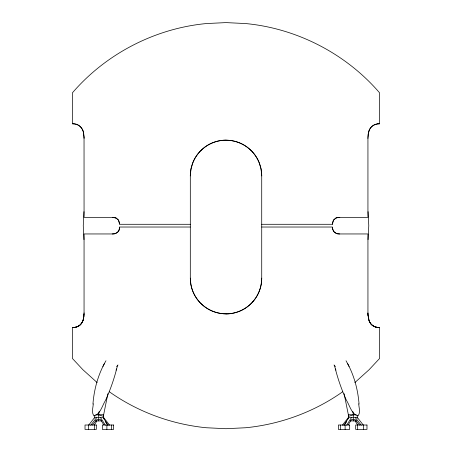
<?xml version="1.0" encoding="UTF-8"?>
<svg xmlns="http://www.w3.org/2000/svg" width="452" height="452" viewBox="0 0 452 452"><rect width="100%" height="100%" fill="white"/><g stroke="black" fill="none" stroke-linecap="round" stroke-linejoin="round"><path stroke-width="0.68" d="M119.464 228.107C119.497 231.87 115.706 234.294 112.198 233.955L84.061 233.955L84.055 313.541M190.309 227.023L119.514 227.023L119.401 228.639M200.767 303.388L199.027 301.518A37.691 36.335 -1.4 0 1 190.857 284.212L190.309 278.336L190.315 175.252L191.032 168.76L192.925 162.494A37.098 35.923 2.3 0 1 200.75 150.64M250.51 149.917L251.267 150.657A37.092 35.889 -1.1 0 1 259.098 162.5L261.002 168.76L261.719 175.252L261.725 278.336L261.205 284.218A37.685 36.363 2.8 0 1 253.035 301.541M261.725 224.288L332.486 224.288L333.305 220.429L335.729 218.13M336.83 217.723L336.356 217.87L339.559 217.355L367.939 217.355L367.939 138.069M84.061 312.937L83.304 319.428M332.486 224.288L332.502 223.678M367.939 138.374L368.261 133.928L369.233 130.261A28.589 18.927 17.1 0 1 369.589 129.34M119.509 227.226L119.503 227.52M84.044 313.987L84.021 314.564M367.951 137.436L368.227 134.137M84.01 314.733L83.987 315.18M84.01 314.79L83.908 316.05M332.508 223.576L332.531 223.277M83.953 211.677L83.27 225.655L83.953 239.628M368.081 239.628L368.77 225.655L368.081 211.677M92.937 404.077C94.106 388.935 98.293 373.923 105.971 360.764M332.536 223.203L332.599 222.666M83.925 315.897L83.846 316.626M83.897 316.197L83.705 317.587M93.293 403.822C93.055 407.687 91.321 412.597 93.931 415.936C100.4 414.427 102.282 405.382 105.559 400.319C110.678 389.042 114.712 377.262 117.554 365.205M368.256 133.967L368.301 133.685M119.384 228.735L119.221 229.52M332.615 222.576L333.723 219.762L336.356 217.87L335.853 218.073M83.676 317.767L83.337 319.298M368.329 133.521L368.487 132.724M95.88 414.766L98.525 414.766L99.214 411.326M107.898 393.619L103.327 416.348L98.525 414.766M368.533 132.532C369.301 127.266 374.273 123.385 379.544 123.791L379.544 92.779C345.955 53.76 297.071 28.465 245.82 23.572L226 22.6L206.18 23.572C154.929 28.465 106.045 53.76 72.456 92.779L72.456 123.791C78.36 123.266 83.405 128.187 83.744 133.967M83.377 319.163L82.767 321.044A28.589 18.927 17.1 0 1 82.411 321.971M83.304 319.434L83.145 319.982M119.192 229.616L118.859 230.548M83.219 319.717L83.111 320.078M97.146 382.567L82.902 369.719L72.456 358.526L72.456 327.519C77.19 327.83 81.925 324.807 83.1 320.112M83.055 320.248L82.919 320.649M118.819 230.639L117.384 232.486L115.192 233.582M116.028 370.171L116.644 368.917M80.366 324.751L82.36 321.954M369.617 129.396L371.634 126.56M82.326 322.027L82.066 322.513M102.909 366.487L103.485 365.363M103.683 364.979L104.344 363.69M81.993 322.649L81.27 323.728M94.395 424.925L96.988 420.772M343.972 425.242L348.791 417.524L352.848 417.524M346.661 425.242L351.481 417.524M348.142 424.925L351.481 419.58L352.848 419.58M88.586 425.242L94.621 417.524L98.14 417.524M90.733 425.242L96.768 417.524M92.457 425.095L96.768 419.58L98.14 419.58M342.339 425.242L348.368 417.524M344.062 425.095L346.644 421.789M81.174 323.852C79.151 326.508 75.693 327.57 72.456 327.519M253.007 301.518L251.267 303.388A35.12 33.843 1.1 0 1 226.017 313.965M116.616 366.572L118 365.007M200.767 150.657L201.53 149.917M371.742 126.458L374.99 124.503M80.207 324.898L79.168 325.722M354.854 382.567L369.098 369.719L379.544 358.526L379.544 327.519C375.544 327.694 371.312 325.739 369.64 321.954M342.718 391.737C314.27 411.891 280.489 424.292 245.82 427.739L226 428.711L206.18 427.739C171.511 424.292 137.73 411.891 109.282 391.737M79.021 325.819L77.399 326.66M77.247 326.723L76.507 326.971M375.126 124.458L377.567 123.91M356.119 414.766L353.475 414.766L348.673 416.348L344.102 393.619M115.113 233.605L114.712 233.707M336.887 217.706L337.288 217.604M76.077 327.09L74.433 327.401M337.35 217.593L337.774 217.514M114.633 233.724L114.226 233.797M337.836 217.502L338.339 217.435A12.136 12.114 0 0 1 338.994 217.378L339.802 217.355M114.147 233.808L113.661 233.876A12.136 12.114 0 0 1 113.006 233.933L112.198 233.955M377.708 123.893L379.544 123.791M73.947 327.451L73.574 327.48M73.45 327.491L72.597 327.514M116.271 218.13L118.695 220.429L119.514 224.288L190.309 224.288M261.725 227.023L332.486 227.023C331.988 231.181 335.825 234.407 339.802 233.955L367.939 233.955L367.945 313.541M96.061 414.733L103.666 414.733L103.666 418.851M355.939 414.733L348.334 414.733L348.334 418.851M99.152 417.524L103.209 417.524L108.028 425.242M353.859 417.524L357.379 417.524L363.414 425.242M99.152 419.58L100.519 419.58L103.858 424.925M353.859 419.58L355.232 419.58L359.543 425.095M95.361 420.914L101.683 420.914M350.317 420.914L356.639 420.914M72.456 123.791L73.45 123.82M116.226 218.113L112.554 217.361L84.061 217.355L84.038 137.171M378.041 327.451L379.544 327.519M112.288 217.355L113.011 217.378A12.136 12.114 -0.1 0 1 113.627 217.429L114.147 217.497M339.723 233.955L338.994 233.933A12.136 12.114 -0.1 0 1 338.373 233.882L337.853 233.808M379.403 327.514L378.962 327.508M378.832 327.502L378.55 327.491M73.591 123.831L76.343 124.289M378.409 327.48C373.759 327.457 369.617 323.971 368.696 319.428M377.81 327.429L375.657 327.022M337.774 233.797L337.367 233.724M114.226 217.514L114.633 217.587M114.712 217.604L115.113 217.706M337.209 233.684L336.887 233.605M336.808 233.582L336.333 233.43M115.271 217.751L115.684 217.887M76.478 124.328L77.247 124.588M375.493 326.971L374.753 326.723M336.254 233.401L333.796 231.65L332.615 228.735M115.746 217.909L118.221 219.683L119.384 222.576M77.422 124.662L80.326 126.526L82.383 129.396M374.578 326.649L372.979 325.819M372.827 325.722L371.742 324.852M371.629 324.745L370.826 323.852M334 365.007L335.384 366.572M355.232 417.524L361.267 425.242M103.632 417.524L109.661 425.242M105.356 421.789L107.938 425.095M370.73 323.728L369.934 322.513M355.012 420.772L357.605 424.925M100.519 417.524L105.339 425.242M346.029 360.764L348.317 364.979M369.917 322.491L369.668 322.022M348.515 365.363C354.662 377.358 358.001 390.669 359.063 404.077M347.656 363.69L349.091 366.487M335.356 368.917L335.972 370.171M367.996 314.88L369.233 321.044A28.595 18.933 -17.1 0 0 369.589 321.971M369.069 320.609L368.888 320.078M83.219 131.588L82.767 130.266A28.595 18.933 -17.1 0 0 82.411 129.34M83.264 131.747L84.032 137.024M368.024 315.321L368.696 319.434M334.446 365.205C337.288 377.262 341.322 389.042 346.441 400.319C349.718 405.382 351.599 414.427 358.069 415.936C360.679 412.597 358.944 407.687 358.707 403.822M352.786 411.326L353.475 414.766M332.599 228.644L332.536 228.107M119.401 222.666L119.464 223.203M83.773 134.137L84.061 138.374M332.531 228.034L332.508 227.701M119.469 223.277L119.492 223.61M368.035 315.456L367.945 313.541M367.996 314.88L367.962 314.14M119.497 223.655L119.509 223.972M332.502 227.633L332.491 227.294M367.962 314.106L367.939 312.937M363.385 425.016L363.385 429.4M357.673 425.016L357.673 429.4M357.255 415.422L357.255 418.168M353.294 414.733L353.294 420.914M345.113 425.016L345.113 429.4M340.605 425.016L340.605 429.4M111.395 425.016L111.395 429.4M106.887 425.016L106.887 429.4M98.705 414.733L98.705 420.914M94.745 415.422L94.745 418.168M94.327 425.016L94.327 429.4M88.615 425.016L88.615 429.4M190.309 175.907A35.708 35.708 0 0 1 226.017 140.199A35.132 33.917 0 0 1 250.464 149.957M226.017 140.199A35.708 35.708 0 0 1 261.725 175.907M261.725 278.138A35.708 35.708 0 0 1 226.017 313.852A35.12 33.759 0 0 1 200.824 303.343M226.017 313.852A35.708 35.708 0 0 1 190.309 278.138M82.309 129.374A28.595 18.877 -14.9 0 1 82.733 130.278M369.267 130.272A28.589 18.871 14.9 0 1 369.691 129.374M201.53 149.923A35.137 33.99 0.9 0 1 226 140.109M82.733 321.033A28.595 18.877 14.9 0 1 82.309 321.931M369.691 321.937A28.589 18.871 -14.9 0 1 369.267 321.033M96.316 425.016L85.021 425.016L85.021 429.4L96.316 429.4L96.316 425.016M113.627 425.016L102.327 425.016L102.327 429.4L113.627 429.4L113.627 425.016M349.673 425.016L338.373 425.016L338.373 429.4L349.673 429.4L349.673 425.016M366.979 425.016L355.684 425.016L355.684 429.4L366.979 429.4L366.979 425.016"/></g></svg>
